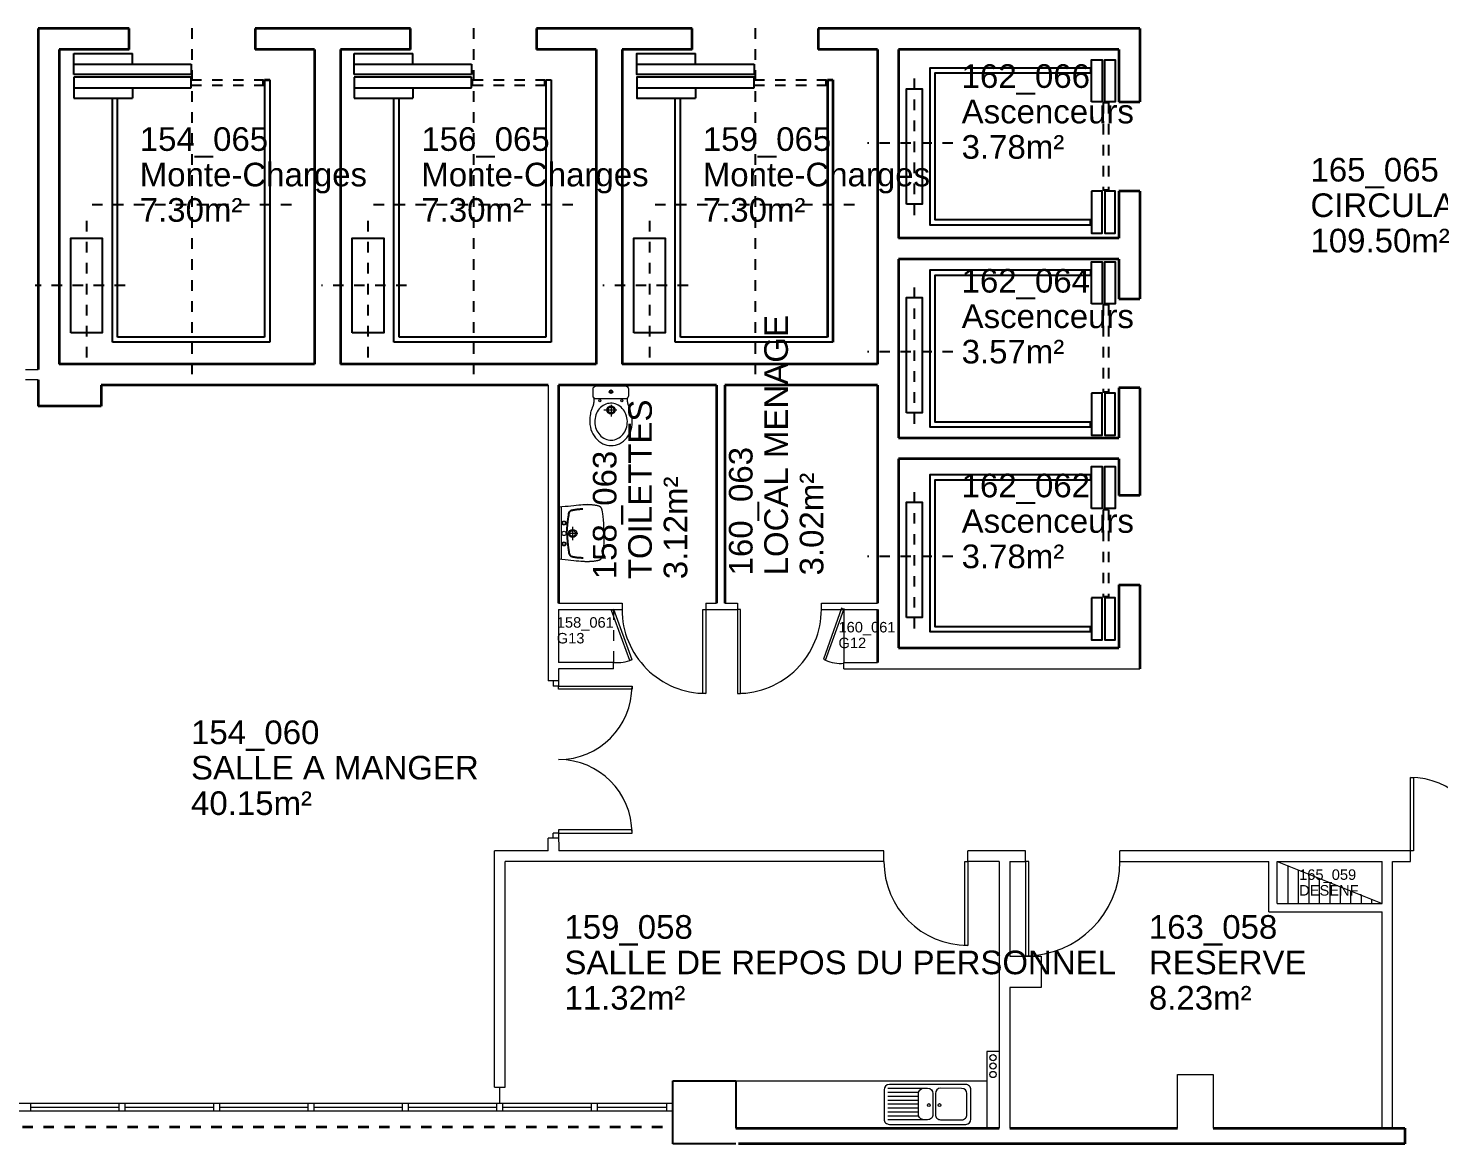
# Model space of a CAD drawing. Header units: metres. Extents: x -8 to 211, y -5 to 116.
# Drawn here: x 152.2 to 165.65, y 56.42 to 67.05 of the extents above; entities that cross this region are included whole.
import ezdxf

# ---------------------------------------------------------------- set-up
doc = ezdxf.new("R2010")
doc.units = ezdxf.units.M
doc.header["$LTSCALE"] = 0.6
doc.header["$MEASUREMENT"] = 0
for name, pattern in [('CACHÉ', [0.25, 0.125, -0.125]), ('CONTINU', [0]), ('POINTILLÉS', [0.1, 0.05, -0.05])]:
    doc.linetypes.add(name, pattern=pattern)
doc.layers.get('0').update_dxf_attribs({"linetype": 'CONTINUOUS'})
for name, color, linetype in [('002 poteaux', 7, 'CONTINUOUS'), ('006 sanitaire', 5, 'CONTINUOUS'), ('A_Ascenseurs', 7, 'CONTINUOUS'), ('A_Etiqu_Gaine', 8, 'CONTINUOUS'), ('A_Etiqu_Gaine_ancien', 8, 'CONTINUOUS'), ('A_Etiqu_Gaine_code', 8, 'CONTINUOUS'), ('A_Etiqu_Local', 8, 'CONTINUOUS')]:
    doc.layers.add(name, color=color, linetype=linetype)
for name, color, linetype, lineweight in [('A_CHASS', 4, 'CONTINU', 20), ('A_MURS_CLOI', 7, 'CONTINU', 20), ('A_MURS_STRU', 7, 'CONTINU', 35), ('A_PORT', 8, 'CONTINUOUS', 0), ('A_SANI', 5, 'CONTINU', 0)]:
    doc.layers.add(name, color=color, linetype=linetype, lineweight=lineweight)
doc.styles.add('Attribut', font='arial.ttf')

# ---------------------------------------------------------------- blocks, each defined once
blk = doc.blocks.new('A_Etiqu_Local')
at = {"style": 'Attribut', "flags": 1}
for tag, p in [('CODE_HOPITAL', (-0.446, 1.974)), ('CODE_SITE', (-0.446, 1.749)), ('CODE_BATIMENT', (-0.446, 1.524)), ('CODE_SECTEUR', (-0.446, 1.299)), ('CODE_ETAGE', (-0.446, 1.074)), ('NOM_NORMALISE', (-0.446, -0.843)), ('SECTEUR_ACTIVITE', (-0.446, -1.068)), ('SOUS_SECTEUR_ACTIVITE', (-0.446, -1.293)), ('VOLUME', (-0.446, -1.518)), ('SERVICE', (-0.446, -1.743)), ('CODE_UG', (-0.446, -1.968)), ('CODE_UA', (-0.446, -2.193)), ('CODE_POLE', (-0.446, -2.418)), ('OCCUPANT_EXTERNE', (-0.446, -2.643)), ('DISPONIBILITE', (-0.446, -2.868)), ('ACCES_HANDICAPES', (-0.446, -3.093)), ('NATURE_SOL', (-0.446, -3.318)), ('RISQUE_LABORATOIRE', (-0.446, -3.543)), ('AMIANTE', (-0.446, -3.768))]:
    blk.add_attdef(tag, p, '', height=0.15, dxfattribs=at)
at = {"layer": 'A_Etiqu_Local', "style": 'Attribut'}
for tag, p in [('CODE_PIECE', (-0.448, 0.533)), ('NOM_USAGE', (-0.448, 0.195)), ('SURFACE', (-0.448, -0.142))]:
    blk.add_attdef(tag, p, '', height=0.225, dxfattribs=at)
blk = doc.blocks.new('A_Etiqu_Gaine')
at = {"style": 'Attribut', "flags": 1}
for tag, p in [('CODE_HOPITAL', (-0.432, 0.865)), ('CODE_SITE', (-0.432, 0.715)), ('CODE_BATIMENT', (-0.432, 0.565)), ('CODE_SECTEUR', (-0.432, 0.415)), ('CODE_ETAGE', (-0.432, 0.265)), ('NOM_NORMALISE', (-0.432, -0.335)), ('SECTEUR_ACTIVITE', (-0.432, -0.485)), ('SOUS_SECTEUR_ACTIVITE', (-0.432, -0.635)), ('SURFACE', (-0.432, -0.785)), ('CODE_UG', (-0.432, -0.935)), ('CODE_POLE', (-0.432, -1.085)), ('AMIANTE', (-0.432, -1.235))]:
    blk.add_attdef(tag, p, '', height=0.1, dxfattribs=at)
at = {"layer": 'A_Etiqu_Gaine', "style": 'Attribut'}
blk.add_attdef('NOM_USAGE', (-0.432, -0.185), '', height=0.1, dxfattribs=at)
at = {"layer": 'A_Etiqu_Gaine_ancien', "style": 'Attribut'}
blk.add_attdef('CODE_PIECE_ANCIEN', (-0.432, 0.115), '', height=0.1, dxfattribs=at)
at = {"layer": 'A_Etiqu_Gaine_code', "style": 'Attribut'}
blk.add_attdef('CODE_PIECE', (-0.432, -0.035), '', height=0.1, dxfattribs=at)
blk = doc.blocks.new('BROCA4-G333')
at = {"layer": '006 sanitaire', "linetype": 'Continuous'}
for points in [[(28.128738, 12.724569), (28.131705, 12.768528), (28.134634, 12.80576), (28.137544, 12.836877), (28.140455, 12.862489), (28.143386, 12.883208), (28.146356, 12.899643), (28.149384, 12.912407), (28.152488, 12.92211), (28.155689, 12.929363), (28.159006, 12.934776), (28.159006, 12.934776), (28.160717, 12.936977), (28.162489, 12.9389), (28.164348, 12.940577), (28.166321, 12.942039), (28.168435, 12.943315), (28.170717, 12.944436), (28.173193, 12.945433), (28.175891, 12.946336), (28.178837, 12.947175), (28.182058, 12.947981), (28.182058, 12.947981), (28.18937, 12.949572), (28.197724, 12.951126), (28.206957, 12.952621), (28.216903, 12.954029), (28.227398, 12.955327), (28.238277, 12.956489), (28.249375, 12.957491), (28.260529, 12.958306), (28.271572, 12.958911), (28.282341, 12.95928)], [(28.128738, 12.727926), (28.131705, 12.683964), (28.134634, 12.646729), (28.137544, 12.615611), (28.140455, 12.589998), (28.143386, 12.56928), (28.146356, 12.552844), (28.149384, 12.540081), (28.152488, 12.530379), (28.155689, 12.523127), (28.159006, 12.517713), (28.159006, 12.517713), (28.160717, 12.515513), (28.162489, 12.513589), (28.164348, 12.511912), (28.166321, 12.51045), (28.168435, 12.509173), (28.170717, 12.508051), (28.173193, 12.507053), (28.175891, 12.50615), (28.178837, 12.50531), (28.182058, 12.504503), (28.182058, 12.504503), (28.189372, 12.502912), (28.197741, 12.501356), (28.207015, 12.49986), (28.217042, 12.498449), (28.22767, 12.497148), (28.238748, 12.495981), (28.250124, 12.494974), (28.261646, 12.494151), (28.273163, 12.493536), (28.284523, 12.493155)]]:
    blk.add_lwpolyline(points, dxfattribs=at)

msp = doc.modelspace()

# ---------------------------------------------------------------- linework, layer by layer
at = {"layer": '002 poteaux', "color": 8, "linetype": 'Continuous'}
for p, q in [((158.35, 56.421), (158.35, 57.021)), ((158.35, 57.021), (158.95, 57.021)), ((158.95, 57.021), (158.95, 56.571)), ((158.95, 56.421), (158.35, 56.421))]:
    msp.add_line(p, q, dxfattribs=at)
at = {"layer": 'A_Ascenseurs', "color": 8, "linetype": 'CACHÉ'}
for p, q in [((153.766, 67.047), (153.766, 63.753)), ((156.45, 67.047), (156.45, 63.753)), ((159.133, 67.047), (159.133, 63.753)), ((160.65, 66.567), (160.65, 65.187)), ((161.018, 65.952), (160.206, 65.952)), ((154.713, 65.366), (152.745, 65.366)), ((157.397, 65.366), (155.429, 65.366)), ((160.08, 65.366), (158.112, 65.366)), ((152.76, 65.211), (152.76, 63.831)), ((155.443, 65.211), (155.443, 63.831)), ((158.127, 65.211), (158.127, 63.831)), ((153.128, 64.596), (152.271, 64.596)), ((155.811, 64.596), (154.999, 64.596)), ((158.495, 64.596), (157.683, 64.596)), ((160.65, 64.579), (160.65, 63.199)), ((161.018, 63.964), (160.206, 63.964)), ((160.65, 62.629), (160.65, 61.249)), ((161.018, 62.014), (160.206, 62.014))]:
    msp.add_line(p, q, dxfattribs=at)
at = {"layer": 'A_Ascenseurs', "color": 8, "linetype": 'Continuous'}
for p, q in [((152.64, 66.606), (152.64, 66.806)), ((152.64, 66.806), (153.198, 66.806)), ((152.64, 66.706), (153.757, 66.706)), ((153.198, 66.706), (153.198, 66.806)), ((153.757, 66.706), (153.757, 66.606)), ((155.313, 66.606), (155.313, 66.806)), ((155.313, 66.806), (155.871, 66.806)), ((155.313, 66.706), (156.43, 66.706)), ((155.871, 66.706), (155.871, 66.806)), ((156.43, 66.706), (156.43, 66.606)), ((158.006, 66.706), (159.123, 66.706)), ((158.565, 66.706), (158.565, 66.806)), ((153.757, 66.606), (152.64, 66.606)), ((153.757, 66.581), (152.64, 66.581)), ((152.64, 66.581), (152.64, 66.381)), ((153.757, 66.481), (153.757, 66.581)), ((154.507, 66.556), (154.507, 64.056)), ((156.43, 66.606), (155.313, 66.606)), ((156.43, 66.581), (155.313, 66.581)), ((155.313, 66.581), (155.313, 66.381)), ((156.43, 66.481), (156.43, 66.581)), ((156.44, 66.506), (156.44, 66.556)), ((157.14, 66.556), (157.19, 66.556)), ((157.14, 66.556), (157.14, 64.106)), ((157.19, 66.556), (157.19, 64.056)), ((162.331, 66.671), (162.331, 66.621)), ((152.64, 66.481), (153.757, 66.481)), ((153.198, 66.481), (153.198, 66.381)), ((154.457, 66.506), (154.457, 64.106)), ((155.313, 66.481), (156.43, 66.481)), ((155.871, 66.481), (155.871, 66.381)), ((158.006, 66.481), (159.123, 66.481)), ((158.565, 66.481), (158.565, 66.381)), ((152.64, 66.381), (153.198, 66.381)), ((153.007, 64.056), (153.007, 66.381)), ((153.057, 64.106), (153.057, 66.381)), ((155.313, 66.381), (155.871, 66.381)), ((155.69, 64.056), (155.69, 66.381)), ((155.74, 64.106), (155.74, 66.381)), ((158.373, 64.056), (158.373, 66.381)), ((158.423, 64.106), (158.423, 66.381)), ((162.501, 66.336), (162.451, 66.336)), ((162.501, 65.506), (162.451, 65.506)), ((162.331, 65.171), (162.331, 65.221)), ((162.331, 64.746), (162.331, 64.696)), ((162.501, 64.411), (162.451, 64.411)), ((154.507, 64.056), (153.007, 64.056)), ((154.457, 64.106), (153.057, 64.106)), ((157.19, 64.056), (155.69, 64.056)), ((157.14, 64.106), (155.74, 64.106)), ((159.873, 64.056), (158.373, 64.056)), ((159.823, 64.106), (158.423, 64.106)), ((162.501, 63.581), (162.451, 63.581)), ((162.331, 63.246), (162.331, 63.296)), ((162.331, 62.796), (162.331, 62.746)), ((162.501, 62.461), (162.451, 62.461)), ((162.501, 61.631), (162.451, 61.631)), ((162.331, 61.296), (162.331, 61.346))]:
    msp.add_line(p, q, dxfattribs=at)
at = {"layer": 'A_Ascenseurs', "color": 8, "linetype": 'POINTILLÉS'}
msp.add_line((157.13, 66.506), (157.13, 66.556), dxfattribs=at)
at = {"layer": 'A_Ascenseurs', "color": 8, "linetype": 'Continuous'}
for points in [[(159.123, 66.706), (159.123, 66.606), (158.006, 66.606), (158.006, 66.806), (158.565, 66.806)], [(159.123, 66.481), (159.123, 66.581), (158.006, 66.581), (158.006, 66.381), (158.565, 66.381)], [(162.331, 65.171), (160.801, 65.171), (160.801, 66.671), (162.331, 66.671)], [(162.331, 65.221), (160.851, 65.221), (160.851, 66.621), (162.331, 66.621)], [(162.331, 63.246), (160.801, 63.246), (160.801, 64.746), (162.331, 64.746)], [(162.331, 63.296), (160.851, 63.296), (160.851, 64.696), (162.331, 64.696)], [(162.331, 61.296), (160.801, 61.296), (160.801, 62.796), (162.331, 62.796)], [(162.331, 61.346), (160.851, 61.346), (160.851, 62.746), (162.331, 62.746)]]:
    msp.add_lwpolyline(points, dxfattribs=at)
for points in [[(162.341, 66.346), (162.341, 66.746), (162.441, 66.746), (162.441, 66.346)], [(162.466, 66.346), (162.466, 66.746), (162.566, 66.746), (162.566, 66.346)], [(160.575, 65.371), (160.575, 66.471), (160.725, 66.471), (160.725, 65.371)], [(162.341, 65.496), (162.341, 65.096), (162.441, 65.096), (162.441, 65.496)], [(162.466, 65.496), (162.466, 65.096), (162.566, 65.096), (162.566, 65.496)], [(152.61, 64.146), (152.61, 65.046), (152.91, 65.046), (152.91, 64.146)], [(155.293, 64.146), (155.293, 65.046), (155.593, 65.046), (155.593, 64.146)], [(157.977, 64.146), (157.977, 65.046), (158.277, 65.046), (158.277, 64.146)], [(162.341, 64.421), (162.341, 64.821), (162.441, 64.821), (162.441, 64.421)], [(162.466, 64.421), (162.466, 64.821), (162.566, 64.821), (162.566, 64.421)], [(160.575, 63.383), (160.575, 64.483), (160.725, 64.483), (160.725, 63.383)], [(162.341, 63.571), (162.341, 63.171), (162.441, 63.171), (162.441, 63.571)], [(162.466, 63.571), (162.466, 63.171), (162.566, 63.171), (162.566, 63.571)], [(162.341, 62.471), (162.341, 62.871), (162.441, 62.871), (162.441, 62.471)], [(162.466, 62.471), (162.466, 62.871), (162.566, 62.871), (162.566, 62.471)], [(160.575, 61.433), (160.575, 62.533), (160.725, 62.533), (160.725, 61.433)], [(162.341, 61.621), (162.341, 61.221), (162.441, 61.221), (162.441, 61.621)], [(162.466, 61.621), (162.466, 61.221), (162.566, 61.221), (162.566, 61.621)]]:
    msp.add_lwpolyline(points, close=True, dxfattribs=at)
at = {"layer": 'A_Ascenseurs', "color": 8, "linetype": 'POINTILLÉS'}
for points in [[(153.757, 66.556), (154.447, 66.556)], [(156.44, 66.556), (157.13, 66.556)], [(159.123, 66.556), (159.813, 66.556)], [(153.757, 66.506), (154.447, 66.506)], [(156.44, 66.506), (157.13, 66.506)], [(159.123, 66.506), (159.813, 66.506)], [(162.451, 66.336), (162.451, 65.506)], [(162.501, 66.336), (162.501, 65.506)], [(162.451, 64.411), (162.451, 63.581)], [(162.501, 64.411), (162.501, 63.581)], [(162.451, 62.461), (162.451, 61.631)], [(162.501, 62.461), (162.501, 61.631)]]:
    msp.add_lwpolyline(points, dxfattribs=at)
at = {"layer": 'A_CHASS', "color": 8, "linetype": 'Continuous'}
for p, q in [((151.35, 56.809), (158.35, 56.809)), ((152.23, 56.771), (153.07, 56.771)), ((153.13, 56.771), (153.97, 56.771)), ((154.03, 56.771), (154.87, 56.771)), ((154.93, 56.771), (155.77, 56.771)), ((155.83, 56.771), (156.67, 56.771)), ((156.73, 56.771), (157.57, 56.771)), ((157.63, 56.771), (158.29, 56.771)), ((151.35, 56.734), (158.35, 56.734))]:
    msp.add_line(p, q, dxfattribs=at)
for points in [[(152.23, 56.734), (152.23, 56.809)], [(153.07, 56.809), (153.07, 56.734)], [(153.13, 56.734), (153.13, 56.809)], [(153.97, 56.809), (153.97, 56.734)], [(154.03, 56.734), (154.03, 56.809)], [(154.87, 56.809), (154.87, 56.734)], [(154.93, 56.734), (154.93, 56.809)], [(155.77, 56.809), (155.77, 56.734)], [(155.83, 56.734), (155.83, 56.809)], [(156.67, 56.809), (156.67, 56.734)], [(156.73, 56.734), (156.73, 56.809)], [(157.57, 56.809), (157.57, 56.734)], [(157.63, 56.734), (157.63, 56.809)], [(158.29, 56.809), (158.29, 56.734)], [(158.35, 56.734), (158.35, 56.809)]]:
    msp.add_lwpolyline(points, dxfattribs=at)
at = {"layer": 'A_MURS_CLOI', "color": 8, "linetype": 'Continuous'}
for p, q in [((152.18, 63.797), (152.3, 63.797)), ((152.3, 63.697), (152.18, 63.697)), ((157.161, 63.646), (157.161, 60.831)), ((157.26, 61.571), (157.865, 61.571)), ((157.26, 61.511), (157.865, 61.511)), ((157.26, 61.511), (157.26, 61.006)), ((157.865, 61.571), (157.865, 61.511)), ((158.665, 61.571), (158.765, 61.571)), ((158.665, 61.571), (158.665, 61.511)), ((158.665, 61.511), (158.965, 61.511)), ((158.845, 61.571), (158.965, 61.571)), ((158.965, 61.571), (158.965, 61.511)), ((159.765, 61.511), (159.765, 61.571)), ((159.765, 61.571), (160.3, 61.571)), ((159.765, 61.511), (160.3, 61.511)), ((157.785, 61.006), (157.26, 61.006)), ((157.785, 60.946), (157.26, 60.946)), ((157.26, 60.946), (157.26, 60.781)), ((157.785, 60.946), (157.785, 61.006)), ((159.98, 60.946), (159.98, 61.006)), ((159.98, 61.006), (160.3, 61.006)), ((159.98, 60.946), (162.8, 60.946)), ((157.26, 60.831), (157.16, 60.831)), ((157.21, 60.831), (157.21, 60.781)), ((157.26, 60.781), (157.21, 60.781)), ((157.26, 59.331), (157.161, 59.331)), ((157.161, 59.211), (157.161, 59.331)), ((157.26, 59.381), (157.21, 59.381)), ((157.21, 59.331), (157.21, 59.381)), ((157.26, 59.381), (157.261, 59.211)), ((156.65, 56.959), (156.65, 59.211)), ((157.161, 59.211), (156.65, 59.211)), ((160.361, 59.211), (157.261, 59.211)), ((160.361, 59.111), (160.361, 59.211)), ((161.711, 59.211), (161.161, 59.211)), ((161.161, 59.111), (161.161, 59.211)), ((161.711, 59.111), (161.711, 59.211)), ((162.611, 59.111), (162.611, 59.211)), ((160.361, 59.111), (156.75, 59.111)), ((156.75, 56.959), (156.75, 59.111)), ((161.461, 59.111), (161.161, 59.111)), ((161.461, 59.111), (161.461, 56.571)), ((161.561, 59.111), (161.561, 58.209)), ((164.03, 58.631), (164.03, 59.111)), ((164.11, 59.111), (165.11, 58.711)), ((164.11, 58.711), (164.11, 59.111)), ((164.21, 59.071), (164.21, 58.711)), ((164.31, 59.031), (164.31, 58.711)), ((165.11, 58.711), (165.11, 59.111)), ((165.21, 56.571), (165.21, 59.111)), ((164.41, 58.991), (164.41, 58.711)), ((164.51, 58.951), (164.51, 58.711)), ((164.61, 58.911), (164.61, 58.711)), ((164.71, 58.871), (164.71, 58.711)), ((164.81, 58.831), (164.81, 58.711)), ((164.91, 58.791), (164.91, 58.711)), ((164.03, 58.631), (165.11, 58.631)), ((164.11, 58.711), (165.11, 58.711)), ((165.01, 58.751), (165.01, 58.711)), ((165.11, 56.571), (165.11, 58.631)), ((161.561, 57.909), (161.561, 56.571)), ((156.65, 56.959), (156.75, 56.959)), ((156.7, 56.809), (156.7, 56.959)), ((158.35, 56.709), (158.35, 56.634))]:
    msp.add_line(p, q, dxfattribs=at)
at = {"layer": 'A_MURS_CLOI', "color": 8, "linetype": 'CACHÉ'}
msp.add_line((157.785, 61.512), (157.785, 61.006), dxfattribs=at)
at = {"layer": 'A_MURS_CLOI', "color": 8, "linetype": 'Continuous'}
for points in [[(165.21, 59.111), (165.38, 59.111), (165.38, 59.211), (162.611, 59.211)], [(161.561, 59.111), (161.711, 59.111)], [(162.611, 59.111), (164.03, 59.111)], [(164.11, 59.111), (165.11, 59.111)], [(161.561, 58.209), (161.861, 58.209), (161.861, 57.909), (161.561, 57.909)], [(163.161, 56.571), (163.161, 57.081), (163.501, 57.081), (163.501, 56.571)]]:
    msp.add_lwpolyline(points, dxfattribs=at)
at = {"layer": 'A_MURS_STRU', "color": 8, "linetype": 'Continuous'}
for p, q in [((152.3, 67.046), (152.3, 63.797)), ((153.167, 67.046), (152.3, 67.046)), ((153.167, 66.846), (153.167, 67.046)), ((155.85, 67.046), (154.367, 67.046)), ((154.367, 67.046), (154.367, 66.846)), ((155.85, 66.846), (155.85, 67.046)), ((158.533, 67.046), (157.05, 67.046)), ((157.05, 67.046), (157.05, 66.846)), ((158.533, 66.846), (158.533, 67.046)), ((162.8, 67.046), (159.733, 67.046)), ((159.733, 67.046), (159.733, 66.846)), ((162.8, 67.046), (162.8, 66.346)), ((152.5, 66.846), (152.5, 63.846)), ((153.167, 66.846), (152.5, 66.846)), ((154.933, 66.846), (154.367, 66.846)), ((154.933, 66.846), (154.933, 63.846)), ((155.183, 66.846), (155.183, 63.846)), ((155.85, 66.846), (155.183, 66.846)), ((157.617, 66.846), (157.05, 66.846)), ((157.617, 66.846), (157.617, 63.846)), ((157.867, 66.846), (157.867, 63.846)), ((158.533, 66.846), (157.867, 66.846)), ((160.3, 66.846), (159.733, 66.846)), ((160.3, 66.846), (160.3, 63.846)), ((162.6, 66.846), (160.5, 66.846)), ((160.5, 66.846), (160.5, 65.046)), ((162.6, 66.846), (162.6, 66.346)), ((154.457, 66.506), (154.457, 66.556)), ((154.457, 66.556), (154.507, 66.556)), ((159.823, 66.556), (159.873, 66.556)), ((159.823, 66.556), (159.823, 64.106)), ((159.873, 66.556), (159.873, 64.056)), ((162.6, 66.346), (162.8, 66.346)), ((162.6, 65.496), (162.6, 65.046)), ((162.8, 65.496), (162.6, 65.496)), ((162.8, 65.496), (162.8, 64.471)), ((162.6, 65.046), (160.5, 65.046)), ((160.5, 64.846), (160.5, 63.146)), ((162.6, 64.846), (160.5, 64.846)), ((162.6, 64.846), (162.6, 64.471)), ((162.6, 64.471), (162.8, 64.471)), ((154.933, 63.846), (152.5, 63.846)), ((157.617, 63.846), (155.183, 63.846)), ((160.3, 63.846), (157.867, 63.846)), ((152.3, 63.697), (152.3, 63.446)), ((152.9, 63.646), (152.9, 63.446)), ((157.161, 63.646), (152.9, 63.646)), ((157.26, 63.646), (157.26, 61.571)), ((158.765, 63.646), (157.26, 63.646)), ((158.765, 63.646), (158.765, 61.571)), ((158.845, 63.646), (158.845, 61.571)), ((160.3, 63.646), (158.845, 63.646)), ((160.3, 63.646), (160.3, 61.571)), ((162.6, 63.621), (162.6, 63.146)), ((162.8, 63.621), (162.6, 63.621)), ((162.8, 63.621), (162.8, 62.596)), ((152.9, 63.446), (152.3, 63.446)), ((160.5, 63.146), (162.6, 63.146)), ((160.5, 62.946), (160.5, 61.146)), ((162.6, 62.946), (160.5, 62.946)), ((162.6, 62.946), (162.6, 62.596)), ((162.8, 62.596), (162.6, 62.596)), ((162.6, 61.746), (162.6, 61.146)), ((162.6, 61.746), (162.8, 61.746)), ((162.8, 61.746), (162.8, 60.946)), ((160.3, 61.511), (160.3, 61.006)), ((160.5, 61.146), (162.6, 61.146)), ((158.95, 56.571), (161.461, 56.571)), ((161.561, 56.571), (163.161, 56.571)), ((163.501, 56.571), (165.325, 56.571)), ((165.325, 56.571), (165.325, 56.421))]:
    msp.add_line(p, q, dxfattribs=at)
at = {"layer": 'A_MURS_STRU', "color": 8, "linetype": 'POINTILLÉS'}
for p, q in [((154.447, 66.506), (154.447, 66.556)), ((159.813, 66.506), (159.813, 66.556))]:
    msp.add_line(p, q, dxfattribs=at)
at = {"layer": 'A_MURS_STRU', "color": 8, "linetype": 'CACHÉ'}
msp.add_line((151.35, 56.584), (158.35, 56.584), dxfattribs=at)
at = {"layer": 'A_MURS_STRU', "color": 8, "linetype": 'Continuous'}
msp.add_lwpolyline([(165.325, 56.421), (158.976, 56.421)], dxfattribs=at)
at = {"layer": 'A_PORT', "color": 8, "linetype": 'Continuous'}
for p, q in [((157.765, 61.5), (157.785, 61.512)), ((157.938, 61.023), (157.765, 61.5)), ((157.785, 61.512), (157.958, 61.034)), ((158.635, 60.711), (158.635, 61.511)), ((158.635, 61.511), (158.665, 61.511)), ((158.665, 61.511), (158.665, 60.711)), ((158.965, 61.511), (158.965, 60.711)), ((158.995, 61.511), (158.965, 61.511)), ((158.995, 60.711), (158.995, 61.511)), ((159.98, 61.519), (159.98, 61.006)), ((157.958, 61.034), (157.938, 61.023)), ((157.26, 60.781), (157.96, 60.781)), ((157.26, 60.751), (157.26, 60.781)), ((157.96, 60.781), (157.96, 60.751)), ((157.96, 60.751), (157.26, 60.751)), ((158.665, 60.711), (158.635, 60.711)), ((158.965, 60.711), (158.995, 60.711)), ((165.38, 59.211), (165.38, 59.911)), ((165.38, 59.911), (165.41, 59.911)), ((165.41, 59.911), (165.41, 59.211)), ((157.96, 59.411), (157.26, 59.411)), ((157.26, 59.411), (157.26, 59.381)), ((157.26, 59.381), (157.96, 59.381)), ((157.96, 59.381), (157.96, 59.411)), ((165.41, 59.211), (165.38, 59.211)), ((161.131, 58.311), (161.131, 59.111)), ((161.131, 59.111), (161.161, 59.111)), ((161.161, 59.111), (161.161, 58.311)), ((161.711, 59.111), (161.711, 58.211)), ((161.741, 59.111), (161.711, 59.111)), ((161.741, 58.211), (161.741, 59.111)), ((161.161, 58.311), (161.131, 58.311)), ((161.711, 58.211), (161.741, 58.211))]:
    msp.add_line(p, q, dxfattribs=at)
msp.add_lwpolyline([(159.958, 61.523), (159.785, 61.038), (159.805, 61.027), (159.978, 61.511)], close=True, dxfattribs=at)
for centre, radius, start, end in [((158.665, 61.511), 0.8, 179.9999, 270.0001), ((158.965, 61.511), 0.8, 269.9999, 360), ((157.82, 61.346), 0.342, 264.1105, 294.1631), ((159.945, 61.339), 0.342, 245.8369, 275.8895), ((157.26, 60.781), 0.7, 270, 0), ((157.26, 59.381), 0.7, 0, 90), ((165.38, 59.211), 0.7, 0, 90), ((161.161, 59.111), 0.8, 180, 270), ((161.711, 59.111), 0.9, 270, 0)]:
    msp.add_arc(centre, radius, start, end, dxfattribs=at)
at = {"layer": 'A_SANI', "color": 8, "linetype": 'Continuous'}
for p, q in [((157.692, 63.411), (157.814, 63.411)), ((157.76, 63.46), (157.76, 63.348)), ((157.291, 62.487), (157.26, 62.484)), ((157.26, 62.484), (157.26, 61.989)), ((157.285, 62.484), (157.285, 61.989)), ((157.322, 62.491), (157.291, 62.487)), ((157.351, 62.493), (157.322, 62.491)), ((157.378, 62.496), (157.351, 62.493)), ((157.405, 62.499), (157.378, 62.496)), ((157.429, 62.501), (157.405, 62.499)), ((157.452, 62.503), (157.429, 62.501)), ((157.472, 62.505), (157.452, 62.503)), ((157.491, 62.507), (157.472, 62.505)), ((157.507, 62.508), (157.491, 62.507)), ((157.515, 62.508), (157.507, 62.508)), ((157.521, 62.508), (157.515, 62.508)), ((157.528, 62.508), (157.521, 62.508)), ((157.534, 62.509), (157.528, 62.508)), ((157.54, 62.508), (157.534, 62.509)), ((157.545, 62.508), (157.54, 62.508)), ((157.551, 62.508), (157.545, 62.508)), ((157.556, 62.508), (157.551, 62.508)), ((157.562, 62.507), (157.556, 62.508)), ((157.568, 62.507), (157.562, 62.507)), ((157.574, 62.506), (157.568, 62.507)), ((157.581, 62.506), (157.574, 62.506)), ((157.587, 62.505), (157.581, 62.506)), ((157.594, 62.504), (157.587, 62.505)), ((157.6, 62.504), (157.594, 62.504)), ((157.607, 62.503), (157.6, 62.504)), ((157.613, 62.502), (157.607, 62.503)), ((157.619, 62.501), (157.613, 62.502)), ((157.625, 62.5), (157.619, 62.501)), ((157.63, 62.499), (157.625, 62.5)), ((157.635, 62.498), (157.63, 62.499)), ((157.639, 62.497), (157.635, 62.498)), ((157.643, 62.495), (157.639, 62.497)), ((157.647, 62.494), (157.643, 62.495)), ((157.651, 62.493), (157.647, 62.494)), ((157.654, 62.491), (157.651, 62.493)), ((157.656, 62.489), (157.654, 62.491)), ((157.659, 62.487), (157.656, 62.489)), ((157.662, 62.484), (157.659, 62.487)), ((157.664, 62.482), (157.662, 62.484)), ((157.668, 62.475), (157.664, 62.482)), ((157.673, 62.466), (157.668, 62.475)), ((157.677, 62.455), (157.673, 62.466)), ((157.68, 62.44), (157.677, 62.455)), ((157.683, 62.42), (157.68, 62.44)), ((157.686, 62.396), (157.683, 62.42)), ((157.688, 62.366), (157.686, 62.396)), ((157.394, 62.298), (157.394, 62.172)), ((157.69, 62.33), (157.688, 62.366)), ((157.691, 62.286), (157.69, 62.33)), ((157.692, 62.235), (157.691, 62.286)), ((157.445, 62.235), (157.343, 62.235)), ((157.69, 62.144), (157.688, 62.107)), ((157.691, 62.187), (157.69, 62.144)), ((157.692, 62.239), (157.691, 62.187)), ((157.291, 61.986), (157.26, 61.989)), ((157.322, 61.983), (157.291, 61.986)), ((157.351, 61.98), (157.322, 61.983)), ((157.654, 61.983), (157.651, 61.981)), ((157.656, 61.984), (157.654, 61.983)), ((157.659, 61.987), (157.656, 61.984)), ((157.662, 61.989), (157.659, 61.987)), ((157.664, 61.992), (157.662, 61.989)), ((157.668, 61.998), (157.664, 61.992)), ((157.673, 62.007), (157.668, 61.998)), ((157.677, 62.019), (157.673, 62.007)), ((157.68, 62.034), (157.677, 62.019)), ((157.683, 62.053), (157.68, 62.034)), ((157.686, 62.077), (157.683, 62.053)), ((157.688, 62.107), (157.686, 62.077)), ((157.378, 61.977), (157.351, 61.98)), ((157.405, 61.975), (157.378, 61.977)), ((157.429, 61.972), (157.405, 61.975)), ((157.452, 61.97), (157.429, 61.972)), ((157.472, 61.968), (157.452, 61.97)), ((157.491, 61.967), (157.472, 61.968)), ((157.507, 61.966), (157.491, 61.967)), ((157.515, 61.965), (157.507, 61.966)), ((157.521, 61.965), (157.515, 61.965)), ((157.528, 61.965), (157.521, 61.965)), ((157.534, 61.965), (157.528, 61.965)), ((157.54, 61.965), (157.534, 61.965)), ((157.545, 61.965), (157.54, 61.965)), ((157.551, 61.965), (157.545, 61.965)), ((157.556, 61.966), (157.551, 61.965)), ((157.562, 61.966), (157.556, 61.966)), ((157.568, 61.966), (157.562, 61.966)), ((157.574, 61.967), (157.568, 61.966)), ((157.581, 61.968), (157.574, 61.967)), ((157.587, 61.968), (157.581, 61.968)), ((157.594, 61.969), (157.587, 61.968)), ((157.6, 61.97), (157.594, 61.969)), ((157.607, 61.971), (157.6, 61.97)), ((157.613, 61.972), (157.607, 61.971)), ((157.619, 61.973), (157.613, 61.972)), ((157.625, 61.974), (157.619, 61.973)), ((157.63, 61.975), (157.625, 61.974)), ((157.635, 61.976), (157.63, 61.975)), ((157.639, 61.977), (157.635, 61.976)), ((157.643, 61.978), (157.639, 61.977)), ((157.647, 61.979), (157.643, 61.978)), ((157.651, 61.981), (157.647, 61.979)), ((161.461, 57.301), (161.341, 57.301)), ((161.341, 57.301), (161.341, 56.571)), ((158.95, 57.021), (161.341, 57.021)), ((160.363, 56.936), (160.363, 56.656)), ((160.741, 56.949), (160.397, 56.949)), ((160.397, 56.912), (160.692, 56.912)), ((160.397, 56.874), (160.691, 56.874)), ((161.141, 56.986), (160.413, 56.986)), ((161.191, 56.656), (161.191, 56.936)), ((160.397, 56.837), (160.691, 56.837)), ((160.691, 56.799), (160.397, 56.799)), ((160.397, 56.762), (160.691, 56.762)), ((160.397, 56.724), (160.691, 56.724)), ((160.397, 56.687), (160.693, 56.687)), ((160.76, 56.65), (160.397, 56.65)), ((160.413, 56.606), (161.141, 56.606))]:
    msp.add_line(p, q, dxfattribs=at)
for points in [[(157.589, 63.546), (157.589, 63.611, -0.414214), (157.619, 63.641), (157.896, 63.641, -0.414214), (157.926, 63.611), (157.926, 63.546, -0.414214), (157.896, 63.516), (157.619, 63.516, -0.414214)], [(160.691, 56.7), (160.691, 56.9, -0.414207), (160.741, 56.95), (160.778, 56.95, -0.414212), (160.828, 56.9), (160.828, 56.7, -0.414219), (160.778, 56.65), (160.741, 56.65, -0.41422)], [(161.152, 56.699), (161.152, 56.899, 0.414207), (161.102, 56.949), (160.902, 56.95, 0.414212), (160.852, 56.9), (160.852, 56.7, 0.414219), (160.902, 56.65), (161.102, 56.649, 0.41422)]]:
    msp.add_lwpolyline(points, format="xyb", close=True, dxfattribs=at)
for points in [[(157.56, 63.321), (157.562, 63.34), (157.564, 63.358), (157.566, 63.373), (157.569, 63.386), (157.572, 63.398), (157.575, 63.408), (157.577, 63.417), (157.58, 63.424), (157.583, 63.431), (157.585, 63.437), (157.585, 63.437), (157.586, 63.439), (157.588, 63.442), (157.588, 63.444), (157.589, 63.446), (157.59, 63.448), (157.591, 63.45), (157.592, 63.452), (157.592, 63.455), (157.593, 63.457), (157.593, 63.459), (157.593, 63.459), (157.594, 63.461), (157.594, 63.463), (157.595, 63.465), (157.595, 63.467), (157.596, 63.47), (157.596, 63.472), (157.596, 63.474), (157.597, 63.477), (157.597, 63.479), (157.597, 63.481), (157.597, 63.481), (157.598, 63.486), (157.598, 63.49), (157.598, 63.494), (157.599, 63.498), (157.599, 63.503), (157.599, 63.507), (157.599, 63.511), (157.599, 63.516), (157.599, 63.52), (157.599, 63.525)], [(157.96, 63.321), (157.957, 63.34), (157.954, 63.358), (157.952, 63.373), (157.949, 63.386), (157.946, 63.398), (157.943, 63.408), (157.941, 63.417), (157.939, 63.424), (157.936, 63.431), (157.934, 63.437), (157.934, 63.437), (157.933, 63.439), (157.932, 63.442), (157.931, 63.444), (157.931, 63.446), (157.93, 63.448), (157.929, 63.45), (157.928, 63.452), (157.928, 63.455), (157.927, 63.457), (157.926, 63.459), (157.926, 63.459), (157.925, 63.461), (157.925, 63.463), (157.924, 63.465), (157.923, 63.467), (157.923, 63.47), (157.922, 63.472), (157.921, 63.474), (157.921, 63.477), (157.92, 63.479), (157.92, 63.481), (157.92, 63.481), (157.919, 63.486), (157.918, 63.49), (157.917, 63.494), (157.917, 63.498), (157.917, 63.503), (157.917, 63.507), (157.916, 63.511), (157.916, 63.516), (157.916, 63.52), (157.916, 63.525)]]:
    msp.add_lwpolyline(points, dxfattribs=at)
for points in [[(157.822, 63.138, 0.102556), (157.872, 63.177, 0.093461), (157.905, 63.234, 0.177033), (157.902, 63.37, 0.093461), (157.867, 63.426, 0.102556), (157.815, 63.463, 0.222834), (157.698, 63.461, 0.102556), (157.648, 63.421, 0.093461), (157.616, 63.364, 0.177185), (157.618, 63.228, 0.093461), (157.653, 63.173, 0.102556), (157.705, 63.135, 0.222941), (157.822, 63.138)], [(157.559, 63.32, 0.092603), (157.569, 63.225, 0.097518), (157.612, 63.145, 0.107322), (157.681, 63.089, 0.116228), (157.761, 63.071, 0.11669), (157.841, 63.089, 0.108258), (157.91, 63.145, 0.098236), (157.952, 63.225, 0.092772), (157.961, 63.32, 0.094013)]]:
    msp.add_lwpolyline(points, format="xyb", dxfattribs=at)
for centre, radius in [((157.76, 63.585), 0.0166), ((157.653, 63.499), 0.0105), ((157.76, 63.585), 0.00963), ((157.76, 63.585), 0.000007), ((157.863, 63.499), 0.0105), ((157.76, 63.411), 0.0383), ((157.76, 63.411), 0.0276), ((157.312, 62.235), 0.0204), ((157.312, 62.334), 0.0189), ((157.312, 62.334), 0.0144), ((157.394, 62.235), 0.0387), ((157.394, 62.235), 0.0274), ((157.312, 62.135), 0.0189), ((157.312, 62.135), 0.0144), ((161.401, 57.241), 0.03), ((161.401, 57.161), 0.03), ((161.401, 57.081), 0.03), ((160.79, 56.79), 0.0132), ((160.89, 56.79), 0.0132)]:
    msp.add_circle(centre, radius, dxfattribs=at)
for centre, start, end in [((160.413, 56.936), 90, 180), ((161.141, 56.936), 0.0017, 90.0018), ((160.413, 56.656), 179.9971, 269.9972), ((161.141, 56.656), 269.9983, 359.9982)]:
    msp.add_arc(centre, 0.05, start, end, dxfattribs=at)

# ---------------------------------------------------------------- block references
at = {"layer": 'A_Etiqu_Gaine', "color": 8}
for p, values in [((157.675, 61.372), {'CODE_PIECE': '158_061', 'NOM_USAGE': 'G13'}), ((160.36, 61.327), {'CODE_PIECE': '160_061', 'NOM_USAGE': 'G12'}), ((164.751, 58.97), {'CODE_PIECE': '165_059', 'NOM_USAGE': 'DESENF.'})]:
    msp.add_blockref('A_Etiqu_Gaine', p, dxfattribs=at).add_auto_attribs(values)
at = {"layer": 'A_Etiqu_Local', "color": 8}
ref = msp.add_blockref('A_Etiqu_Local', (161.55, 65.946), dxfattribs=at)
ref.add_attrib('CODE_PIECE', '162_066', (161.102, 66.479), dxfattribs={"height": 0.225, "style": 'Attribut'})
ref.add_attrib('NOM_USAGE', 'Ascenceurs', (161.102, 66.141), dxfattribs={"height": 0.225, "style": 'Attribut'})
ref.add_attrib('SURFACE', '3.78m²', (161.102, 65.804), dxfattribs={"height": 0.225, "style": 'Attribut'})
ref = msp.add_blockref('A_Etiqu_Local', (153.716, 65.346), dxfattribs=at)
ref.add_attrib('CODE_PIECE', '154_065', (153.268, 65.879), dxfattribs={"height": 0.225, "style": 'Attribut'})
ref.add_attrib('NOM_USAGE', 'Monte-Charges', (153.268, 65.541), dxfattribs={"height": 0.225, "style": 'Attribut'})
ref.add_attrib('SURFACE', '7.30m²', (153.268, 65.204), dxfattribs={"height": 0.225, "style": 'Attribut'})
ref = msp.add_blockref('A_Etiqu_Local', (156.4, 65.346), dxfattribs=at)
ref.add_attrib('CODE_PIECE', '156_065', (155.952, 65.879), dxfattribs={"height": 0.225, "style": 'Attribut'})
ref.add_attrib('NOM_USAGE', 'Monte-Charges', (155.952, 65.541), dxfattribs={"height": 0.225, "style": 'Attribut'})
ref.add_attrib('SURFACE', '7.30m²', (155.952, 65.204), dxfattribs={"height": 0.225, "style": 'Attribut'})
ref = msp.add_blockref('A_Etiqu_Local', (159.083, 65.346), dxfattribs=at)
ref.add_attrib('CODE_PIECE', '159_065', (158.635, 65.879), dxfattribs={"height": 0.225, "style": 'Attribut'})
ref.add_attrib('NOM_USAGE', 'Monte-Charges', (158.635, 65.541), dxfattribs={"height": 0.225, "style": 'Attribut'})
ref.add_attrib('SURFACE', '7.30m²', (158.635, 65.204), dxfattribs={"height": 0.225, "style": 'Attribut'})
ref = msp.add_blockref('A_Etiqu_Local', (164.875, 65.054), dxfattribs=at)
ref.add_attrib('CODE_PIECE', '165_065', (164.427, 65.587), dxfattribs={"height": 0.225, "style": 'Attribut'})
ref.add_attrib('NOM_USAGE', 'CIRCULATION', (164.427, 65.249), dxfattribs={"height": 0.225, "style": 'Attribut'})
ref.add_attrib('SURFACE', '109.50m²', (164.427, 64.912), dxfattribs={"height": 0.225, "style": 'Attribut'})
ref = msp.add_blockref('A_Etiqu_Local', (161.55, 63.996), dxfattribs=at)
ref.add_attrib('CODE_PIECE', '162_064', (161.102, 64.529), dxfattribs={"height": 0.225, "style": 'Attribut'})
ref.add_attrib('NOM_USAGE', 'Ascenceurs', (161.102, 64.191), dxfattribs={"height": 0.225, "style": 'Attribut'})
ref.add_attrib('SURFACE', '3.57m²', (161.102, 63.854), dxfattribs={"height": 0.225, "style": 'Attribut'})
ref = msp.add_blockref('A_Etiqu_Local', (159.641, 62.283), dxfattribs=dict(at, rotation=90))
ref.add_attrib('CODE_PIECE', '160_063', (159.109, 61.835), dxfattribs={"height": 0.225, "rotation": 90, "style": 'Attribut'})
ref.add_attrib('NOM_USAGE', 'LOCAL MENAGE', (159.446, 61.835), dxfattribs={"height": 0.225, "rotation": 90, "style": 'Attribut'})
ref.add_attrib('SURFACE', '3.02m²', (159.784, 61.835), dxfattribs={"height": 0.225, "rotation": 90, "style": 'Attribut'})
ref = msp.add_blockref('A_Etiqu_Local', (158.344, 62.248), dxfattribs=dict(at, rotation=90))
ref.add_attrib('CODE_PIECE', '158_063', (157.812, 61.799), dxfattribs={"height": 0.225, "rotation": 90, "style": 'Attribut'})
ref.add_attrib('NOM_USAGE', 'TOILETTES', (158.149, 61.799), dxfattribs={"height": 0.225, "rotation": 90, "style": 'Attribut'})
ref.add_attrib('SURFACE', '3.12m²', (158.487, 61.799), dxfattribs={"height": 0.225, "rotation": 90, "style": 'Attribut'})
ref = msp.add_blockref('A_Etiqu_Local', (161.55, 62.046), dxfattribs=at)
ref.add_attrib('CODE_PIECE', '162_062', (161.102, 62.579), dxfattribs={"height": 0.225, "style": 'Attribut'})
ref.add_attrib('NOM_USAGE', 'Ascenceurs', (161.102, 62.241), dxfattribs={"height": 0.225, "style": 'Attribut'})
ref.add_attrib('SURFACE', '3.78m²', (161.102, 61.904), dxfattribs={"height": 0.225, "style": 'Attribut'})
ref = msp.add_blockref('A_Etiqu_Local', (154.205, 59.695), dxfattribs=at)
ref.add_attrib('CODE_PIECE', '154_060', (153.757, 60.228), dxfattribs={"height": 0.225, "style": 'Attribut'})
ref.add_attrib('NOM_USAGE', 'SALLE A MANGER', (153.757, 59.891), dxfattribs={"height": 0.225, "style": 'Attribut'})
ref.add_attrib('SURFACE', '40.15m²', (153.757, 59.553), dxfattribs={"height": 0.225, "style": 'Attribut'})
ref = msp.add_blockref('A_Etiqu_Local', (157.764, 57.841), dxfattribs=at)
ref.add_attrib('CODE_PIECE', '159_058', (157.316, 58.374), dxfattribs={"height": 0.225, "style": 'Attribut'})
ref.add_attrib('NOM_USAGE', 'SALLE DE REPOS DU PERSONNEL', (157.316, 58.036), dxfattribs={"height": 0.225, "style": 'Attribut'})
ref.add_attrib('SURFACE', '11.32m²', (157.316, 57.699), dxfattribs={"height": 0.225, "style": 'Attribut'})
ref = msp.add_blockref('A_Etiqu_Local', (163.335, 57.841), dxfattribs=at)
ref.add_attrib('CODE_PIECE', '163_058', (162.887, 58.374), dxfattribs={"height": 0.225, "style": 'Attribut'})
ref.add_attrib('NOM_USAGE', 'RESERVE', (162.887, 58.036), dxfattribs={"height": 0.225, "style": 'Attribut'})
ref.add_attrib('SURFACE', '8.23m²', (162.887, 57.699), dxfattribs={"height": 0.225, "style": 'Attribut'})
at = {"layer": 'A_SANI', "color": 8}
msp.add_blockref('BROCA4-G333', (129.21, 49.51), dxfattribs=at)

doc.saveas('drawing.dxf')
